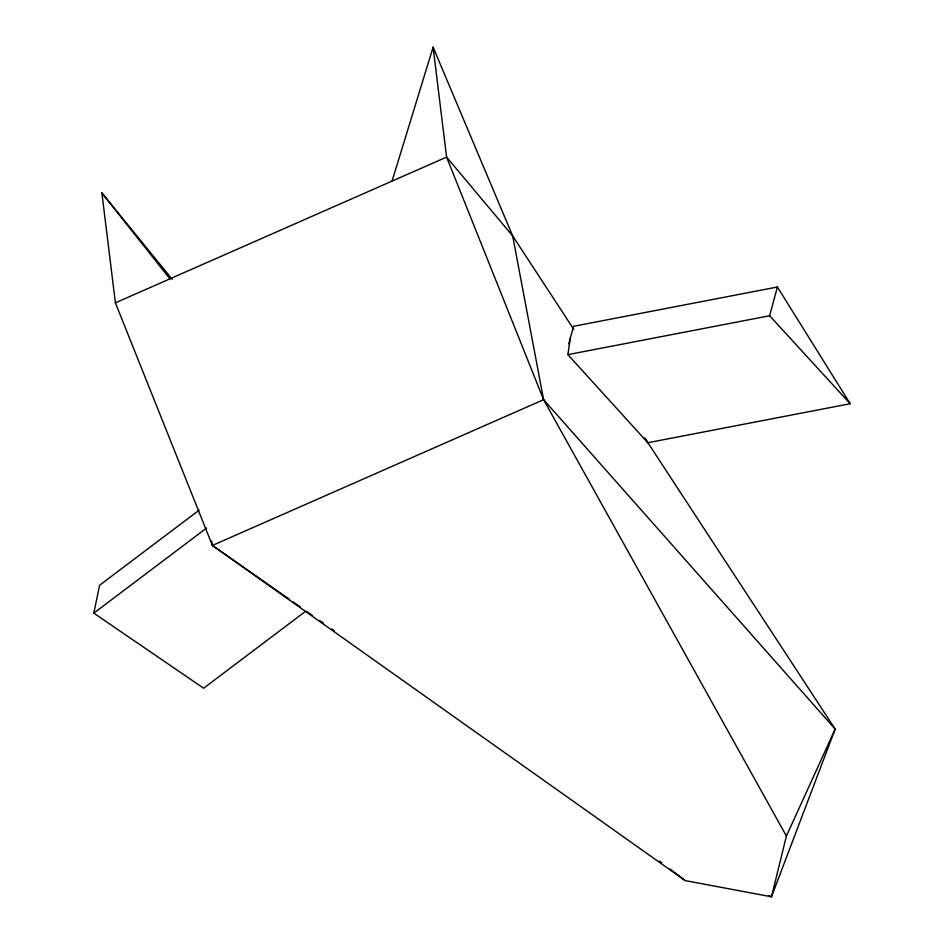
<?xml version="1.0" encoding="UTF-8"?>
<svg xmlns="http://www.w3.org/2000/svg" width="944" height="944" viewBox="0 0 944 944"><rect width="100%" height="100%" fill="white"/><g stroke="black" fill="none" stroke-linecap="round" stroke-linejoin="round"><path stroke-width="1.42" d="M568.795 343.852L573.527 326.305L777.396 287.011L850.19 403.725L647.832 442.724L567.887 354.637L570.306 338.247M305.396 611.441L203.633 688.223L93.81 613.128L99.592 585.268L199.031 510.232M646.121 440.022L835.169 729.087L786.399 836.054L771.484 896.8L685.191 880.587L212.4 545.431L115.392 302.847L101.893 192.942L172.197 279.282M850.19 403.725L769.631 315.756L777.396 287.011M392.043 181.118L433.107 47.2L512.675 235.941L573.763 329.35M93.81 613.128L206.594 528.038M115.392 302.847L446.595 157.105L433.107 47.2L433.449 50.115M211.574 541.077L212.4 545.431L543.602 399.69L835.169 729.087L771.484 896.8L768.794 895.596M567.887 354.637L769.631 315.756M212.4 545.431L289.572 599.44M293.183 601.965L300.416 607.027M306.446 611.252L312.476 615.464M319.709 620.527L323.332 623.064M331.769 628.975L334.188 630.663M659.49 861.058L661.827 862.828M670.004 869.046L685.191 880.587M101.893 192.942L169.944 278.846M644.669 437.886L647.832 442.724M543.602 399.69L512.675 235.941L446.595 157.105L543.602 399.69L786.399 836.054"/></g></svg>
